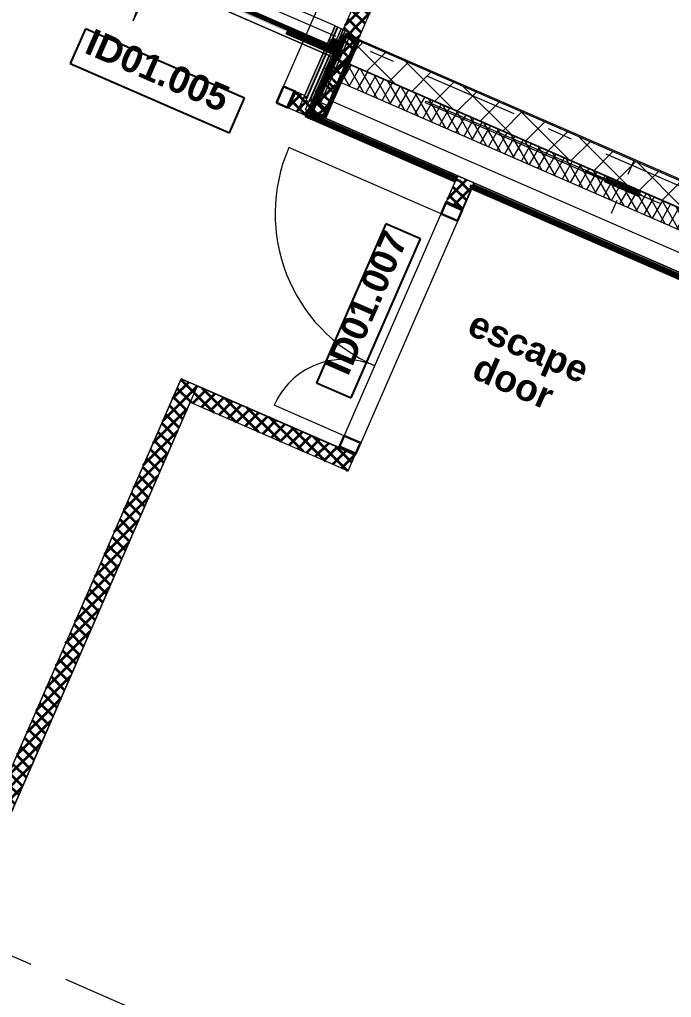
# Model space of a CAD drawing. Header units: millimetres. Extents: x -50172 to 258853, y -59787 to 25069.
# Drawn here: x 172995 to 176664, y -7835 to -2327 of the extents above; entities that cross this region are included whole.
import ezdxf
from ezdxf.enums import TextEntityAlignment as Align

# ---------------------------------------------------------------- set-up
doc = ezdxf.new("R2010")
doc.units = ezdxf.units.MM
doc.header["$MEASUREMENT"] = 0
doc.linetypes.add('Double Dashed', pattern=[1093.611073, 529.166651, -211.666656, 141.111112, -211.666656])
doc.linetypes.add('Long Dashed', pattern=[1058.333302, 634.99999, -423.333311])
for name, color, linetype in [('A-15-M_Bracing', 7, 'Continuous'), ('A-15-MG_Structural_Grid', 7, 'Continuous'), ('A-20-M_Floor_Slab', 7, 'Continuous'), ('A-25-M_Wall_Ext_Existing_HUB', 7, 'Continuous'), ('A-25-M_Wall_Int', 7, 'Continuous'), ('Demolished_A-25-M_Curtain_Wall', 7, 'Continuous'), ('Demolished_A-25-M_Wall_Ext_Existing_HUB', 7, 'Continuous'), ('New_A-05-M_Gross_Int_Circulation', 7, 'Continuous'), ('New_A-15-MG_Structural_Grid_Phase_2', 7, 'Continuous'), ('New_A-20-M_Floor_Slab', 7, 'Continuous'), ('New_A-25-M_Wall_Int', 7, 'Continuous'), ('New_A-35-M_FFE-Zone', 7, 'Continuous'), ('New_ArchiCAD Door Markers', 7, 'Continuous'), ('New_ArchiCAD Doors', 7, 'Continuous')]:
    doc.layers.add(name, color=color, linetype=linetype)
for name, color, linetype, lineweight in [('A-15-M_Bracing_Pen_No__20', 7, 'Continuous', 0), ('A-15-M_Bracing_Pen_No__88', 8, 'Continuous', 20), ('A-20-M_Floor_Slab_Pen_No__89', 8, 'Continuous', 20), ('A-25-M_Wall_Ext_Existing_HUB_Pen_No__1', 7, 'Continuous', 13), ('A-25-M_Wall_Int_Pen_No__1', 7, 'Continuous', 13), ('Demolished_A-25-M_Curtain_Wall_Pen_No__175', 1, 'Continuous', 35), ('Demolished_A-25-M_Curtain_Wall_Pen_No__177', 1, 'Continuous', 70), ('Demolished_A-25-M_Wall_Ext_Existing_HUB_Pen_No__175', 1, 'Continuous', 35), ('Demolished_A-25-M_Wall_Ext_Existing_HUB_Pen_No__177', 1, 'Continuous', 70), ('New_A-20-M_Floor_Slab_Pen_No__89', 8, 'Continuous', 20), ('New_A-25-M_Wall_Ext_Existing_HUB_Pen_No__155', 5, 'Continuous', 35), ('New_A-25-M_Wall_Int_Pen_No__1', 7, 'Continuous', 13), ('New_A-25-M_Wall_Int_Pen_No__155', 5, 'Continuous', 35), ('New_A-95-P_Text_1_50_GA_Pen_No__1', 7, 'Continuous', 13), ('New_ArchiCAD Door Markers_Pen_No__1', 7, 'Continuous', 13), ('New_ArchiCAD Door Markers_Pen_No__5', 7, 'Continuous', 25), ('New_ArchiCAD Doors_Pen_No__1', 7, 'Continuous', 13), ('New_ArchiCAD Zone Stamps_Pen_No__6', 7, 'Continuous', 35), ('New_ArchiCAD Zone Stamps_Pen_No__9', 7, 'Continuous', 13)]:
    doc.layers.add(name, color=color, linetype=linetype, lineweight=lineweight)
for name, color, linetype, lineweight, true_color in [('A-15-M_Bracing_Pen_No__28', 7, 'Continuous', 50, 0x2a2a2a), ('A-15-M_Bracing_Pen_No__81', 7, 'Continuous', 20, 0x6a6a6a), ('A-15-MG_Structural_Grid_Pen_No__163', 7, 'Continuous', 0, 0x750077), ('A-25-M_Wall_Ext_Existing_HUB_Pen_No__107', 7, 'Continuous', 15, 0xa6a6a6), ('A-25-M_Wall_Int_Pen_No__107', 7, 'Continuous', 15, 0xa6a6a6), ('A-25-M_Wall_Int_Pen_No__27', 7, 'Continuous', 50, 0x2a2a2a), ('New_A-05-M_Gross_Int_Circulation_Pen_No__74', 7, 'Continuous', 20, 0x606060), ('New_A-15-MG_Structural_Grid_Phase_2_Pen_No__222', 7, 'Continuous', 13, 0x65af33), ('New_A-25-M_Wall_Int_Pen_No__107', 7, 'Continuous', 15, 0xa6a6a6), ('New_A-35-M_FFE-Zone_Pen_No__74', 7, 'Continuous', 20, 0x606060), ('New_ArchiCAD Doors_Pen_No__43', 7, 'Continuous', 30, 0x444444), ('New_ArchiCAD Doors_Pen_No__63', 7, 'Continuous', 20, 0x606060)]:
    doc.layers.add(name, color=color, linetype=linetype, lineweight=lineweight, true_color=true_color)
doc.styles.add('GENERATED_STYLE_1', font='')
doc.styles.add('GENERATED_STYLE_2', font='')
doc.styles.add('GENERATED_STYLE_3', font='')
doc.styles.add('GENERATED_STYLE_4', font='')
doc.styles.get('GENERATED_STYLE_1').set_extended_font_data('Arial', bold=True)
doc.styles.get('GENERATED_STYLE_2').set_extended_font_data('Swis721 BT', bold=True)
doc.styles.get('GENERATED_STYLE_3').set_extended_font_data('Arial')
doc.styles.get('GENERATED_STYLE_4').set_extended_font_data('Swis721 BT')
pattern_1 = [(45, (168558.73, 0), (-91.9239, 91.9239), []), (135, (168558.73, 0), (91.9239, 91.9239), [])]
pattern_2 = [(45, (168558.73, 0), (-35.35534, 35.35534), []), (135, (168558.73, 0), (35.35534, 35.35534), [])]

# ---------------------------------------------------------------- blocks, each defined once
blk = doc.blocks.new('Corridor 03-First_INB 1150_17_3', base_point=(171310.9, -8740.1))
at = {"layer": 'New_A-05-M_Gross_Int_Circulation_Pen_No__74', "linetype": 'Continuous'}
for p, q in [((174770.4, -2363.3), (173271.6, -1709.8)), ((174559.3, -2847.3), (174770.4, -2363.3)), ((175448.5, -3235), (174559.3, -2847.3)), ((174793, -4738.3), (175448.5, -3235)), ((168159.4, -17524.3), (173903.8, -4350.6)), ((173903.8, -4350.6), (174793, -4738.3))]:
    blk.add_line(p, q, dxfattribs=at)
at = {"layer": 'New_ArchiCAD Zone Stamps_Pen_No__6'}
for tag, height, style, p in [('zoneNameLine2', 250, 'GENERATED_STYLE_1', (170149.1, -9766.2)), ('ROOM_NAME', 250, 'GENERATED_STYLE_1', (169716.9, -9577.8)), ('DUMMY_650', 200, 'GENERATED_STYLE_3', (171288.7, -9303.5)), ('measuredAreaCode', 200, 'GENERATED_STYLE_3', (170941.3, -10100.2)), ('ROOM_NUMBER', 200, 'GENERATED_STYLE_3', (170581.2, -9943.2)), ('DUMMY_651', 133.3, 'GENERATED_STYLE_3', (171410.5, -9009)), ('DUMMY_649', 200, 'GENERATED_STYLE_3', (171075.3, -9792.8))]:
    blk.add_attdef(tag, text='', height=height, rotation=66.4404, dxfattribs=dict(at, style=style)).set_placement(p, align=Align.TOP_LEFT)
blk = doc.blocks.new('Computer Lab D_INB 1102_21_3', base_point=(171496.3, -13266.4))
at = {"layer": 'New_A-35-M_FFE-Zone_Pen_No__74', "linetype": 'Continuous'}
for p, q in [((175554, -3248.2), (175309.7, -3808.4)), ((187367.8, -8399.6), (175554, -3248.2)), ((175309.7, -3808.4), (174885.7, -4780.9)), ((173994.7, -4392.4), (167417.4, -19476.2)), ((174885.7, -4780.9), (173994.7, -4392.4))]:
    blk.add_line(p, q, dxfattribs=at)
at = {"layer": 'New_ArchiCAD Zone Stamps_Pen_No__9'}
for tag, height, style, p in [('ROOM_NAME', 250, 'GENERATED_STYLE_1', (176836.4, -11737.3)), ('zoneNameLine2', 250, 'GENERATED_STYLE_1', (176648, -12169.4)), ('ROOM_NUMBER', 200, 'GENERATED_STYLE_3', (176459.5, -12590.1)), ('measuredAreaCode', 200, 'GENERATED_STYLE_3', (176302.5, -12950.2)), ('DUMMY_649', 200, 'GENERATED_STYLE_3', (176609.9, -13084.2)), ('DUMMY_650', 200, 'GENERATED_STYLE_3', (177239.1, -13358.6)), ('DUMMY_651', 133.3, 'GENERATED_STYLE_3', (177518.4, -13465.1))]:
    blk.add_attdef(tag, text='', height=height, rotation=336.4404, dxfattribs=dict(at, style=style)).set_placement(p, align=Align.TOP_LEFT)
blk = doc.blocks.new('Technical Support_INB 1201_24_3', base_point=(177849.4, -664.5))
at = {"layer": 'New_A-35-M_FFE-Zone_Pen_No__74', "linetype": 'Continuous'}
for p, q in [((177051.4, 2492.7), (174901.4, -2438)), ((174901.4, -2438), (178143, -3851.4))]:
    blk.add_line(p, q, dxfattribs=at)
at = {"layer": 'New_ArchiCAD Zone Stamps_Pen_No__9'}
for tag, height, style, p in [('ROOM_NAME', 250, 'GENERATED_STYLE_1', (176949.7, 924.4)), ('zoneNameLine2', 250, 'GENERATED_STYLE_1', (176761.2, 492.2)), ('ROOM_NUMBER', 200, 'GENERATED_STYLE_3', (176572.8, 71.5)), ('measuredAreaCode', 200, 'GENERATED_STYLE_3', (176415.8, -288.6)), ('ROOM_HOLES_PRM', 200, 'GENERATED_STYLE_3', (176723.2, -422.6)), ('DUMMY_649', 200, 'GENERATED_STYLE_3', (177212.5, -636)), ('DUMMY_650', 133.3, 'GENERATED_STYLE_3', (177491.8, -742.6))]:
    blk.add_attdef(tag, text='', height=height, rotation=336.4404, dxfattribs=dict(at, style=style)).set_placement(p, align=Align.TOP_LEFT)
blk = doc.blocks.new('Slab_3_3', base_point=(169200.6, -115.4))
at = {"layer": 'A-20-M_Floor_Slab_Pen_No__89', "linetype": 'Continuous', "flags": 128}
blk.add_lwpolyline([(169200.6, -115.4), (176349.7, 6537.3), (176264.6, 6629.2), (179496.7, 9637), (183785.9, 7766.9), (187907.8, 17219.8), (201698.7, 11206.2), (197247, 997.1), (217780.4, -7956.5), (215006.4, -14317.9), (212120.9, -13059.7), (210006.5, -17908.8)], close=True, dxfattribs=at)
blk = doc.blocks.new('Slab_4_3', base_point=(147232.5, -27554.7))
at = {"layer": 'New_A-20-M_Floor_Slab_Pen_No__89', "linetype": 'Continuous', "flags": 128}
blk.add_lwpolyline([(187966.5, -30364.3), (179548.2, -26693.5), (187500.1, -8457.3), (178544.8, -4552.4), (174604.1, -2834.1), (174736.9, -2529.5), (169651.4, -312), (165550.4, -4128.2), (165550.4, -4128.2), (157825.2, -11317.1)], dxfattribs=at)
blk = doc.blocks.new('Curtain Wall_13_3', base_point=(168558.7, 0))
at = {"layer": 'Demolished_A-25-M_Curtain_Wall_Pen_No__175', "linetype": 'Continuous'}
for points in [[(169663.3, -277.7), (169683.2, -231.9), (169637.4, -211.9), (169617.4, -257.8)], [(172628.6, -1570.8), (172648.6, -1524.9), (172602.8, -1505), (172582.8, -1550.8)], [(173536.1, -1966.5), (173556.1, -1920.6), (173510.2, -1900.7), (173490.2, -1946.5)], [(174782.7, -2510.1), (174802.7, -2464.2), (174756.9, -2444.3), (174736.9, -2490.1)]]:
    blk.add_hatch(color=256, dxfattribs=at).paths.add_polyline_path(points)
at = {"layer": 'Demolished_A-25-M_Curtain_Wall_Pen_No__175', "linetype": 'Continuous', "lineweight": 0, "true_color": 0x3f0000}
for points in [[(172591.4, -1543.6), (169639.8, -256.6), (169631.8, -274.9), (172583.4, -1562)], [(174768.4, -2492.9), (173535.5, -1955.3), (173527.5, -1973.6), (174760.4, -2511.2)]]:
    blk.add_hatch(color=18, dxfattribs=at).paths.add_polyline_path(points)
at = {"layer": 'Demolished_A-25-M_Curtain_Wall_Pen_No__175', "linetype": 'Continuous'}
h = blk.add_hatch(dxfattribs=at)
h.set_pattern_fill('Concrete_Block_0003', color=256, style=0, pattern_type=2)
h.set_pattern_definition(pattern_1)
h.paths.add_polyline_path([(172624.6, -1579.9), (173486.3, -1955.7), (173542.2, -1827.3), (172680.6, -1451.6)])
at = {"layer": 'Demolished_A-25-M_Curtain_Wall_Pen_No__177', "linetype": 'Long Dashed'}
for p, q in [((169637.4, -211.9), (169617.4, -257.8)), ((169683.2, -231.9), (169637.4, -211.9)), ((169617.4, -257.8), (169663.3, -277.7)), ((169639.8, -256.6), (169631.8, -274.9)), ((169631.8, -274.9), (172583.4, -1562)), ((172591.4, -1543.6), (169639.8, -256.6)), ((169663.3, -277.7), (169683.2, -231.9)), ((172680.6, -1451.6), (173542.2, -1827.3)), ((172602.8, -1505), (172582.8, -1550.8)), ((172648.6, -1524.9), (172602.8, -1505)), ((172628.6, -1570.8), (172648.6, -1524.9)), ((172582.8, -1550.8), (172628.6, -1570.8)), ((172583.4, -1562), (172591.4, -1543.6)), ((173486.3, -1955.7), (172624.6, -1579.9)), ((173510.2, -1900.7), (173490.2, -1946.5)), ((173556.1, -1920.6), (173510.2, -1900.7)), ((173536.1, -1966.5), (173556.1, -1920.6)), ((173490.2, -1946.5), (173536.1, -1966.5)), ((173535.5, -1955.3), (173527.5, -1973.6)), ((173527.5, -1973.6), (174760.4, -2511.2)), ((174768.4, -2492.9), (173535.5, -1955.3)), ((174756.9, -2444.3), (174736.9, -2490.1)), ((174802.7, -2464.2), (174756.9, -2444.3)), ((174782.7, -2510.1), (174802.7, -2464.2)), ((174736.9, -2490.1), (174782.7, -2510.1)), ((174760.4, -2511.2), (174768.4, -2492.9))]:
    blk.add_line(p, q, dxfattribs=at)
blk = doc.blocks.new('Wall_49_3', base_point=(213194.1, -19661.2))
at = {"layer": 'A-25-M_Wall_Ext_Existing_HUB_Pen_No__107', "linetype": 'Continuous'}
h = blk.add_hatch(dxfattribs=at)
h.set_pattern_fill('Concrete_Block_0003', color=256, style=0, pattern_type=2)
h.set_pattern_definition(pattern_1)
h.paths.add_polyline_path([(174842.5, -2573.1), (178781.8, -4290.8), (178790, -4272), (178810, -4226.2), (178837.8, -4162.5), (174898.5, -2444.8)])
h = blk.add_hatch(dxfattribs=at)
h.set_pattern_fill('Batt_Insulation_0003', color=256, style=0, pattern_type=2)
h.set_pattern_definition([(60, (168558.73, 0), (-43.30127, 25), []), (120, (168558.73, 0), (43.30127, 25), [])])
h.paths.add_polyline_path([(174842.5, -2573.1), (174796.5, -2678.5), (178641.9, -4355.3), (178677.8, -4272.8), (178687.8, -4249.8)])
h = blk.add_hatch(dxfattribs=at)
h.set_pattern_fill('613_01__ad_AR_SAND_0003', color=256, style=0, pattern_type=2)
h.set_pattern_definition([(103.994, (168558.7, 0), (-1137.96, 451.32), [0, -965.2, 0, -1079.5, 0, -1031.875]), (73.994, (168558.7, 0), (-1195.13, 1745.3), [0, -520.7, 0, -869.95, 0, -333.375]), (33.994, (168247.2, -716.2), (785.41, 1814.82), [0, -317.5, 0, -1143, 0, -1492.25]), (23.994, (168247.2, -716.2), (250.28, 1972.77), [0, -158.75, 0, -749.3, 0, -857.25])])
h.paths.add_polyline_path([(174695.1, -2873.7), (178648.1, -4597.4), (178595.1, -4462.5), (174736, -2779.8)])
at = {"layer": 'New_A-25-M_Wall_Ext_Existing_HUB_Pen_No__155', "linetype": 'Continuous'}
h = blk.add_hatch(dxfattribs=at)
h.set_pattern_fill('Grid_5x5_Diagonal_0003', color=256, style=0, pattern_type=2)
h.set_pattern_definition(pattern_2)
h.paths.add_polyline_path([(174856.3, -2504), (174828.8, -2567.1), (174842.5, -2573.1), (174898.5, -2444.8)])
h = blk.add_hatch(dxfattribs=at)
h.set_pattern_fill('Grid_5x5_Diagonal_0003', color=256, style=0, pattern_type=2)
h.set_pattern_definition(pattern_2)
h.paths.add_polyline_path([(174847.8, -2515.9), (174815.5, -2561.3), (174826, -2565.9)])
h = blk.add_hatch(dxfattribs=at)
h.set_pattern_fill('Grid_5x5_Diagonal_0003', color=256, style=0, pattern_type=2)
h.set_pattern_definition(pattern_2)
h.paths.add_polyline_path([(174856.3, -2504), (174847.8, -2515.9), (174826, -2565.9), (174828.8, -2567.1)])
h = blk.add_hatch(dxfattribs=at)
h.set_pattern_fill('Grid_5x5_Diagonal_0003', color=256, style=0, pattern_type=2)
h.set_pattern_definition(pattern_2)
h.paths.add_polyline_path([(174826, -2565.9), (174815.5, -2561.3), (174791.6, -2594.9), (174761.7, -2663.3), (174780, -2671.3)])
h = blk.add_hatch(dxfattribs=at)
h.set_pattern_fill('Grid_5x5_Diagonal_0003', color=256, style=0, pattern_type=2)
h.set_pattern_definition(pattern_2)
h.paths.add_polyline_path([(174828.8, -2567.1), (174826, -2565.9), (174780, -2671.3), (174782.8, -2672.5)])
h = blk.add_hatch(dxfattribs=at)
h.set_pattern_fill('Grid_5x5_Diagonal_0003', color=256, style=0, pattern_type=2)
h.set_pattern_definition(pattern_2)
h.paths.add_polyline_path([(174842.5, -2573.1), (174828.8, -2567.1), (174782.8, -2672.5), (174796.5, -2678.5)])
h = blk.add_hatch(dxfattribs=at)
h.set_pattern_fill('Grid_5x5_Diagonal_0003', color=256, style=0, pattern_type=2)
h.set_pattern_definition(pattern_2)
h.paths.add_polyline_path([(174791.6, -2594.9), (174747.3, -2657), (174761.7, -2663.3)])
h = blk.add_hatch(dxfattribs=at)
h.set_pattern_fill('Grid_5x5_Diagonal_0003', color=256, style=0, pattern_type=2)
h.set_pattern_definition(pattern_2)
h.paths.add_polyline_path([(174721.2, -2693.6), (174677.9, -2754.4), (174692, -2760.6)])
h = blk.add_hatch(dxfattribs=at)
h.set_pattern_fill('Grid_5x5_Diagonal_0003', color=256, style=0, pattern_type=2)
h.set_pattern_definition(pattern_2)
h.paths.add_polyline_path([(174761.7, -2663.3), (174747.3, -2657), (174721.2, -2693.6), (174692, -2760.6), (174715, -2770.6)])
h = blk.add_hatch(dxfattribs=at)
h.set_pattern_fill('Grid_5x5_Diagonal_0003', color=256, style=0, pattern_type=2)
h.set_pattern_definition(pattern_2)
h.paths.add_polyline_path([(174780, -2671.3), (174761.7, -2663.3), (174715, -2770.6), (174733.3, -2778.6)])
h = blk.add_hatch(dxfattribs=at)
h.set_pattern_fill('Grid_5x5_Diagonal_0003', color=256, style=0, pattern_type=2)
h.set_pattern_definition(pattern_2)
h.paths.add_polyline_path([(174782.8, -2672.5), (174780, -2671.3), (174733.3, -2778.6), (174736, -2779.8)])
h = blk.add_hatch(dxfattribs=at)
h.set_pattern_fill('Grid_5x5_Diagonal_0003', color=256, style=0, pattern_type=2)
h.set_pattern_definition(pattern_2)
h.paths.add_polyline_path([(174659.3, -2780.5), (174617.1, -2839.7), (174630.9, -2845.7)])
h = blk.add_hatch(dxfattribs=at)
h.set_pattern_fill('Grid_5x5_Diagonal_0003', color=256, style=0, pattern_type=2)
h.set_pattern_definition(pattern_2)
h.paths.add_polyline_path([(174667.8, -2768.6), (174659.3, -2780.5), (174630.9, -2845.7), (174633.6, -2846.9)])
h = blk.add_hatch(dxfattribs=at)
h.set_pattern_fill('Grid_5x5_Diagonal_0003', color=256, style=0, pattern_type=2)
h.set_pattern_definition(pattern_2)
h.paths.add_polyline_path([(174692, -2760.6), (174677.9, -2754.4), (174667.8, -2768.6), (174633.6, -2846.9), (174651.1, -2854.5)])
h = blk.add_hatch(dxfattribs=at)
h.set_pattern_fill('Grid_5x5_Diagonal_0003', color=256, style=0, pattern_type=2)
h.set_pattern_definition(pattern_2)
h.paths.add_polyline_path([(174715, -2770.6), (174692, -2760.6), (174651.1, -2854.5), (174674, -2864.5)])
h = blk.add_hatch(dxfattribs=at)
h.set_pattern_fill('Grid_5x5_Diagonal_0003', color=256, style=0, pattern_type=2)
h.set_pattern_definition(pattern_2)
h.paths.add_polyline_path([(174733.3, -2778.6), (174715, -2770.6), (174674, -2864.5), (174692.3, -2872.5)])
h = blk.add_hatch(dxfattribs=at)
h.set_pattern_fill('Grid_5x5_Diagonal_0003', color=256, style=0, pattern_type=2)
h.set_pattern_definition(pattern_2)
h.paths.add_polyline_path([(174736, -2779.8), (174733.3, -2778.6), (174692.3, -2872.5), (174695.1, -2873.7)])
at = {"layer": 'A-25-M_Wall_Ext_Existing_HUB_Pen_No__1', "linetype": 'Continuous'}
for p, q in [((174842.5, -2573.1), (178687.8, -4249.8)), ((174782.8, -2672.5), (174796.5, -2678.5)), ((174796.5, -2678.5), (178641.9, -4355.3)), ((174736, -2779.8), (178595.1, -4462.5))]:
    blk.add_line(p, q, dxfattribs=at)
at = {"layer": 'A-25-M_Wall_Ext_Existing_HUB_Pen_No__1', "linetype": 'Continuous', "flags": 128}
for points in [[(178837.8, -4162.5), (174898.5, -2444.8)], [(174617.1, -2839.7), (174630.9, -2845.7)], [(174630.9, -2845.7), (174633.6, -2846.9)], [(174633.6, -2846.9), (174651.1, -2854.5)], [(174651.1, -2854.5), (174674, -2864.5)], [(174674, -2864.5), (174692.3, -2872.5)], [(174692.3, -2872.5), (174695.1, -2873.7)], [(174695.1, -2873.7), (178648.1, -4597.4)]]:
    blk.add_lwpolyline(points, dxfattribs=at)
blk = doc.blocks.new('Wall_132_3', base_point=(173995.5, -4390.5))
at = {"layer": 'New_A-25-M_Wall_Int_Pen_No__155', "linetype": 'Continuous'}
h = blk.add_hatch(dxfattribs=at)
h.set_pattern_fill('Grid_5x5_Diagonal_0003', color=256, style=0, pattern_type=2)
h.set_pattern_definition(pattern_2)
h.paths.add_polyline_path([(173903.8, -4350.6), (173911.6, -4370.3), (173913.1, -4374.2), (173922.9, -4399.3), (173935.9, -4432.2), (173946.2, -4458.5), (173947.8, -4462.4), (173955.5, -4482.2), (174844.7, -4869.9), (174836.9, -4850.2), (174835.3, -4846.2), (174825, -4819.9), (174812.1, -4787), (174802.3, -4762), (174800.7, -4758), (174793, -4738.3)])
at = {"layer": 'New_A-25-M_Wall_Int_Pen_No__1', "linetype": 'Continuous', "flags": 128}
for points in [[(174793, -4738.3), (173903.8, -4350.6)], [(173955.5, -4482.2), (174844.7, -4869.9)]]:
    blk.add_lwpolyline(points, dxfattribs=at)
blk = doc.blocks.new('Door Stamp 17[9]_3', base_point=(175094.7, -4046.2))
at = {"layer": 'New_ArchiCAD Door Markers_Pen_No__5', "linetype": 'Continuous'}
for p, q in [((175057.3, -3477.2), (174666.7, -4372.9)), ((175251.4, -3561.9), (175057.3, -3477.2)), ((174860.8, -4457.6), (175251.4, -3561.9)), ((174860.8, -4457.6), (175251.4, -3561.9)), ((174666.7, -4372.9), (174860.8, -4457.6))]:
    blk.add_line(p, q, dxfattribs=at)
at = {"layer": 'New_ArchiCAD Door Markers_Pen_No__1', "style": 'GENERATED_STYLE_2'}
blk.add_attdef('AC_WIDO_ID', text='', height=150, rotation=66.4404, dxfattribs=at).set_placement((174884.3, -4358.8), align=Align.BOTTOM_LEFT)
blk = doc.blocks.new('Double Door Asymmetric 19[9]_3', base_point=(168558.7, 0))
at = {"layer": 'New_ArchiCAD Doors_Pen_No__1', "linetype": 'Continuous'}
for p, q in [((175396.5, -3354.1), (175410.3, -3360.1)), ((175410.3, -3360.1), (175413, -3361.3)), ((175413, -3361.3), (175430.4, -3368.9)), ((175430.4, -3368.9), (175453.3, -3378.9)), ((175453.3, -3378.9), (175471.7, -3386.9)), ((175471.7, -3386.9), (175474.4, -3388.1)), ((175474.4, -3388.1), (175488.2, -3394.1)), ((174793, -4738.3), (174806.7, -4744.3)), ((174806.7, -4744.3), (174809.5, -4745.5)), ((174809.5, -4745.5), (174826.9, -4753.1)), ((174826.9, -4753.1), (174849.8, -4763)), ((174849.8, -4763), (174868.1, -4771)), ((174868.1, -4771), (174870.9, -4772.2)), ((174870.9, -4772.2), (174884.6, -4778.2))]:
    blk.add_line(p, q, dxfattribs=at)
at = {"layer": 'New_ArchiCAD Doors_Pen_No__43', "linetype": 'Continuous'}
for p, q in [((175393.7, -3360.5), (175396.5, -3354.1)), ((175396.5, -3354.1), (175488.2, -3394.1)), ((175393.7, -3360.5), (175367.3, -3421)), ((175485.4, -3400.5), (175393.7, -3360.5)), ((175459, -3461), (175485.4, -3400.5)), ((175485.4, -3400.5), (175488.2, -3394.1)), ((175367.3, -3421), (175459, -3461)), ((174822.1, -4671.4), (174795.8, -4731.8)), ((174913.8, -4711.3), (174822.1, -4671.4)), ((174795.8, -4731.8), (174793, -4738.3)), ((174795.8, -4731.8), (174887.4, -4771.8)), ((174887.4, -4771.8), (174913.8, -4711.3)), ((174793, -4738.3), (174884.6, -4778.2)), ((174887.4, -4771.8), (174884.6, -4778.2))]:
    blk.add_line(p, q, dxfattribs=at)
at = {"layer": 'New_ArchiCAD Doors_Pen_No__63', "linetype": 'Continuous'}
for p, q in [((175367.3, -3421), (174511.2, -3047.7)), ((174822.1, -4671.4), (174428, -4499.5))]:
    blk.add_line(p, q, dxfattribs=at)
for centre, radius, start, end in [((175367.3, -3421), 934, 156.4404, 246.4404), ((174822.1, -4671.4), 430, 66.4404, 156.4404)]:
    blk.add_arc(centre, radius, start, end, dxfattribs=at)
at = {"layer": 'New_ArchiCAD Door Markers'}
ref = blk.add_blockref('Door Stamp 17[9]_3', (175094.7, -4046.2), dxfattribs=at)
ref.add_attrib('AC_WIDO_ID', 'ID01.007', dxfattribs={"layer": 'New_ArchiCAD Door Markers_Pen_No__1', "color": 7, "height": 150, "rotation": 66.4404, "style": 'GENERATED_STYLE_2'}).set_placement((174884.3, -4358.8), align=Align.BOTTOM_LEFT)
blk = doc.blocks.new('Wall_133_3', base_point=(174793, -4738.3))
at = {"layer": 'New_A-25-M_Wall_Int_Pen_No__155', "linetype": 'Continuous'}
h = blk.add_hatch(dxfattribs=at)
h.set_pattern_fill('Grid_5x5_Diagonal_0003', color=256, style=0, pattern_type=2)
h.set_pattern_definition(pattern_2)
h.paths.add_polyline_path([(175448.5, -3235), (175396.5, -3354.1), (175410.3, -3360.1), (175413, -3361.3), (175430.4, -3368.9), (175453.3, -3378.9), (175471.7, -3386.9), (175474.4, -3388.1), (175488.2, -3394.1), (175540.1, -3274.9), (175526.4, -3268.9), (175523.6, -3267.7), (175505.3, -3259.8), (175482.4, -3249.8), (175465, -3242.2), (175462.2, -3241)])
h = blk.add_hatch(dxfattribs=at)
h.set_pattern_fill('Grid_5x5_Diagonal_0003', color=256, style=0, pattern_type=2)
h.set_pattern_definition(pattern_2)
h.paths.add_polyline_path([(175460.3, -3208), (175454.5, -3221.2), (175468.2, -3227.2), (175471, -3228.4), (175488.4, -3236), (175511.3, -3246), (175529.6, -3254), (175532.4, -3255.2), (175546.1, -3261.2), (175551.9, -3247.9), (175538.2, -3241.9), (175535.4, -3240.7), (175517.1, -3232.7), (175494.2, -3222.7), (175476.7, -3215.2), (175474, -3214)])
h = blk.add_hatch(dxfattribs=at)
h.set_pattern_fill('Grid_5x5_Diagonal_0003', color=256, style=0, pattern_type=2)
h.set_pattern_definition(pattern_2)
h.paths.add_polyline_path([(174806.7, -4744.3), (174793, -4738.3), (174800.7, -4758), (174802.3, -4762), (174812.1, -4787), (174825, -4819.9), (174835.3, -4846.2), (174836.9, -4850.2), (174844.7, -4869.9), (174884.6, -4778.2), (174870.9, -4772.2), (174868.1, -4771), (174849.8, -4763), (174826.9, -4753.1), (174809.5, -4745.5)])
at = {"layer": 'New_A-25-M_Wall_Int_Pen_No__1', "linetype": 'Continuous'}
for p, q in [((175396.5, -3354.1), (175410.3, -3360.1)), ((175410.3, -3360.1), (175413, -3361.3)), ((175413, -3361.3), (175430.4, -3368.9)), ((175430.4, -3368.9), (175453.3, -3378.9)), ((175453.3, -3378.9), (175471.7, -3386.9)), ((175471.7, -3386.9), (175474.4, -3388.1)), ((175474.4, -3388.1), (175488.2, -3394.1)), ((174793, -4738.3), (174806.7, -4744.3)), ((174806.7, -4744.3), (174809.5, -4745.5)), ((174809.5, -4745.5), (174826.9, -4753.1)), ((174826.9, -4753.1), (174849.8, -4763)), ((174849.8, -4763), (174868.1, -4771)), ((174868.1, -4771), (174870.9, -4772.2)), ((174870.9, -4772.2), (174884.6, -4778.2))]:
    blk.add_line(p, q, dxfattribs=at)
at = {"layer": 'New_A-25-M_Wall_Int_Pen_No__1', "linetype": 'Continuous', "flags": 128}
for points in [[(175448.5, -3235), (175396.5, -3354.1)], [(175460.3, -3208), (175454.5, -3221.2)], [(175551.9, -3247.9), (175460.3, -3208)], [(175546.1, -3261.2), (175551.9, -3247.9)], [(175488.2, -3394.1), (175540.1, -3274.9)], [(174844.7, -4869.9), (174884.6, -4778.2)]]:
    blk.add_lwpolyline(points, dxfattribs=at)
at = {"layer": 'New_ArchiCAD Doors', "color": 251, "linetype": 'Continuous', "lineweight": 20, "true_color": 0x606060}
blk.add_blockref('Double Door Asymmetric 19[9]_3', (168558.7, 0), dxfattribs=at)
blk = doc.blocks.new('Wall_134_3', base_point=(174708.8, -2879.7))
at = {"layer": 'New_A-25-M_Wall_Int_Pen_No__155', "linetype": 'Continuous'}
h = blk.add_hatch(dxfattribs=at)
h.set_pattern_fill('Grid_5x5_Diagonal_0003', color=256, style=0, pattern_type=2)
h.set_pattern_definition(pattern_2)
h.paths.add_polyline_path([(176113.4, 591.7), (174617.1, -2839.7), (174659.3, -2780.5), (174667.8, -2768.6), (174721.2, -2693.6), (174791.6, -2594.9), (174847.8, -2515.9), (174856.3, -2504), (174898.5, -2444.8), (176205.1, 551.7), (176191.4, 557.7), (176188.6, 558.9), (176170.3, 566.9), (176147.4, 576.9), (176129.9, 584.5), (176127.2, 585.7)])
at = {"layer": 'New_A-25-M_Wall_Int_Pen_No__1', "linetype": 'Continuous', "flags": 128}
for points in [[(176113.4, 591.7), (174617.1, -2839.7)], [(174898.5, -2444.8), (176205.1, 551.7)]]:
    blk.add_lwpolyline(points, dxfattribs=at)
blk = doc.blocks.new('Wall_135_3', base_point=(167377, -19568.8))
at = {"layer": 'New_A-25-M_Wall_Int_Pen_No__155', "linetype": 'Continuous'}
h = blk.add_hatch(dxfattribs=at)
h.set_pattern_fill('Grid_5x5_Diagonal_0003', color=256, style=0, pattern_type=2)
h.set_pattern_definition(pattern_2)
h.paths.add_polyline_path([(167285.3, -19528.8), (167305.1, -19521.1), (167309, -19519.5), (167334, -19509.7), (167366.9, -19496.8), (167393.3, -19486.4), (167397.2, -19484.9), (167417, -19477.1), (173955.5, -4482.2), (173947.8, -4462.4), (173946.2, -4458.5), (173935.9, -4432.2), (173922.9, -4399.3), (173913.1, -4374.2), (173911.6, -4370.3), (173903.8, -4350.6), (168159.4, -17524.3), (168153.4, -17538), (168152.2, -17540.8), (168126.6, -17599.5), (168125.4, -17602.2), (168119.4, -17616)])
at = {"layer": 'New_A-25-M_Wall_Int_Pen_No__1', "linetype": 'Continuous', "flags": 128}
for points in [[(173903.8, -4350.6), (168159.4, -17524.3)], [(167417, -19477.1), (173955.5, -4482.2)]]:
    blk.add_lwpolyline(points, dxfattribs=at)
blk = doc.blocks.new('*X485', base_point=(168558.7, 0))
at = {"layer": 'New_A-25-M_Wall_Int_Pen_No__107', "linetype": 'Continuous'}
blk.add_hatch(color=256, dxfattribs=at).paths.add_polyline_path([(174651, -2794.5), (174628.1, -2784.5), (174626.9, -2787.3), (174649.9, -2797.3)])
blk = doc.blocks.new('*X486', base_point=(168558.7, 0))
at = {"layer": 'New_A-25-M_Wall_Int_Pen_No__107', "linetype": 'Continuous'}
blk.add_hatch(color=256, dxfattribs=at).paths.add_polyline_path([(174657, -2780.8), (174634.1, -2770.8), (174628.1, -2784.5), (174651, -2794.5)])
blk = doc.blocks.new('Door Stamp 17[12]_3', base_point=(173816.3, -2523.3))
at = {"layer": 'New_ArchiCAD Door Markers_Pen_No__5', "linetype": 'Continuous'}
for p, q in [((173365.4, -2380.1), (173280.7, -2574.2)), ((174261.1, -2770.7), (173365.4, -2380.1)), ((173280.7, -2574.2), (174176.4, -2964.8)), ((173280.7, -2574.2), (174176.4, -2964.8)), ((174176.4, -2964.8), (174261.1, -2770.7))]:
    blk.add_line(p, q, dxfattribs=at)
at = {"layer": 'New_ArchiCAD Door Markers_Pen_No__1', "style": 'GENERATED_STYLE_2'}
blk.add_attdef('AC_WIDO_ID', text='', height=150, rotation=336.4404, dxfattribs=at).set_placement((173334.7, -2553.1), align=Align.BOTTOM_LEFT)
blk = doc.blocks.new('Double Door Asymmetric 19[12]_3', base_point=(168558.7, 0))
at = {"layer": 'New_ArchiCAD Doors_Pen_No__1', "linetype": 'Continuous'}
for p, q in [((173131.5, -2205), (173157, -2146.3)), ((173157, -2146.3), (173158.2, -2143.6)), ((173158.2, -2143.6), (173164.2, -2129.8)), ((173124.3, -2221.5), (173130.3, -2207.7)), ((173130.3, -2207.7), (173131.5, -2205)), ((174515.6, -2808.5), (174541.2, -2749.9)), ((174541.2, -2749.9), (174542.4, -2747.1)), ((174542.4, -2747.1), (174548.4, -2733.4)), ((174514.4, -2811.3), (174515.6, -2808.5)), ((174508.4, -2825), (174514.4, -2811.3))]:
    blk.add_line(p, q, dxfattribs=at)
at = {"layer": 'New_ArchiCAD Doors_Pen_No__43', "linetype": 'Continuous'}
for p, q in [((173164.2, -2129.8), (173124.3, -2221.5)), ((173170.6, -2132.6), (173130.7, -2224.3)), ((173170.6, -2132.6), (173164.2, -2129.8)), ((173231.1, -2159), (173170.6, -2132.6)), ((173191.2, -2250.7), (173231.1, -2159)), ((173130.7, -2224.3), (173124.3, -2221.5)), ((173130.7, -2224.3), (173191.2, -2250.7)), ((174481.4, -2704.2), (174441.5, -2795.9)), ((174541.9, -2730.6), (174481.4, -2704.2)), ((174502, -2822.3), (174541.9, -2730.6)), ((174548.4, -2733.4), (174508.4, -2825)), ((174541.9, -2730.6), (174548.4, -2733.4)), ((174441.5, -2795.9), (174502, -2822.3)), ((174502, -2822.3), (174508.4, -2825))]:
    blk.add_line(p, q, dxfattribs=at)
at = {"layer": 'New_ArchiCAD Doors_Pen_No__63', "linetype": 'Continuous'}
for p, q in [((173231.1, -2159), (173407, -1755.7)), ((174481.4, -2704.2), (174850.8, -1857.2))]:
    blk.add_line(p, q, dxfattribs=at)
for centre, radius, start, end in [((173231.1, -2159), 440, 336.4404, 66.4404), ((174481.4, -2704.2), 924, 66.4404, 156.4404)]:
    blk.add_arc(centre, radius, start, end, dxfattribs=at)
at = {"layer": 'New_ArchiCAD Door Markers'}
ref = blk.add_blockref('Door Stamp 17[12]_3', (173816.3, -2523.3), dxfattribs=at)
ref.add_attrib('AC_WIDO_ID', 'ID01.005', dxfattribs={"layer": 'New_ArchiCAD Door Markers_Pen_No__1', "color": 7, "height": 150, "rotation": 336.4404, "style": 'GENERATED_STYLE_2'}).set_placement((173334.7, -2553.1), align=Align.BOTTOM_LEFT)
blk = doc.blocks.new('Wall_136_3', base_point=(174696.8, -2907.2))
at = {"layer": 'A-25-M_Wall_Int_Pen_No__107', "linetype": 'Continuous'}
for points in [[(173100.6, -2102.1), (173092.5, -2114.9), (173094.6, -2115.8)], [(174613, -2761.6), (174599.3, -2755.6), (174593.3, -2769.3), (174607.1, -2775.3)], [(174691, -2795.6), (174677.2, -2789.6), (174671.2, -2803.3), (174685, -2809.3)]]:
    blk.add_hatch(color=256, dxfattribs=at).paths.add_polyline_path(points)
at = {"layer": 'A-25-M_Wall_Int_Pen_No__107', "linetype": 'Continuous', "lineweight": 0, "true_color": 0x535353}
for points in [[(174609.8, -2776.5), (174607.1, -2775.3), (174605.9, -2778.1), (174608.6, -2779.3)], [(174615.8, -2762.8), (174613, -2761.6), (174607.1, -2775.3), (174609.8, -2776.5)], [(174671.2, -2803.3), (174668.5, -2802.1), (174667.3, -2804.9), (174670, -2806.1)], [(174677.2, -2789.6), (174674.5, -2788.4), (174668.5, -2802.1), (174671.2, -2803.3)]]:
    blk.add_hatch(color=251, dxfattribs=at).paths.add_polyline_path(points)
at = {"layer": 'New_A-25-M_Wall_Int_Pen_No__155', "linetype": 'Continuous'}
h = blk.add_hatch(dxfattribs=at)
h.set_pattern_fill('Grid_5x5_Diagonal_0003', color=256, style=0, pattern_type=2)
h.set_pattern_definition(pattern_2)
h.paths.add_polyline_path([(173054.9, -2174.9), (173046.9, -2187.7), (173124.3, -2221.5), (173130.3, -2207.7), (173131.5, -2205), (173157, -2146.3), (173158.2, -2143.6), (173164.2, -2129.8), (173100.6, -2102.1), (173094.6, -2115.8), (173092.5, -2114.9), (173090.9, -2117.5), (173056.5, -2172.3)])
h = blk.add_hatch(dxfattribs=at)
h.set_pattern_fill('Grid_5x5_Diagonal_0003', color=256, style=0, pattern_type=2)
h.set_pattern_definition(pattern_2)
h.paths.add_polyline_path([(174514.4, -2811.3), (174508.4, -2825), (174696.8, -2907.2), (174702.8, -2893.5), (174704, -2890.7), (174729.6, -2832), (174730.8, -2829.3), (174736.8, -2815.5), (174691, -2795.6), (174685, -2809.3), (174671.2, -2803.3), (174670, -2806.1), (174605.9, -2778.1), (174607.1, -2775.3), (174593.3, -2769.3), (174599.3, -2755.6), (174548.4, -2733.4), (174542.4, -2747.1), (174541.2, -2749.9), (174515.6, -2808.5)])
at = {"layer": 'A-25-M_Wall_Int_Pen_No__1', "linetype": 'Continuous'}
for p, q in [((174613, -2761.6), (174607.1, -2775.3)), ((174609.8, -2776.5), (174608.6, -2779.3)), ((174615.8, -2762.8), (174609.8, -2776.5)), ((174628.1, -2784.5), (174626.9, -2787.3)), ((174634.1, -2770.8), (174628.1, -2784.5)), ((174651, -2794.5), (174649.9, -2797.3)), ((174657, -2780.8), (174651, -2794.5)), ((174668.5, -2802.1), (174667.3, -2804.9)), ((174674.5, -2788.4), (174668.5, -2802.1)), ((174671.2, -2803.3), (174677.2, -2789.6))]:
    blk.add_line(p, q, dxfattribs=at)
at = {"layer": 'New_A-25-M_Wall_Int_Pen_No__1', "linetype": 'Continuous'}
for p, q in [((173131.5, -2205), (173157, -2146.3)), ((173157, -2146.3), (173158.2, -2143.6)), ((173158.2, -2143.6), (173164.2, -2129.8)), ((173124.3, -2221.5), (173130.3, -2207.7)), ((173130.3, -2207.7), (173131.5, -2205)), ((174515.6, -2808.5), (174541.2, -2749.9)), ((174541.2, -2749.9), (174542.4, -2747.1)), ((174542.4, -2747.1), (174548.4, -2733.4)), ((174514.4, -2811.3), (174515.6, -2808.5)), ((174508.4, -2825), (174514.4, -2811.3))]:
    blk.add_line(p, q, dxfattribs=at)
at = {"layer": 'New_A-25-M_Wall_Int_Pen_No__1', "linetype": 'Continuous', "flags": 128}
for points in [[(173164.2, -2129.8), (173100.6, -2102.1)], [(173046.9, -2187.7), (173124.3, -2221.5)], [(174599.3, -2755.6), (174548.4, -2733.4)], [(174736.8, -2815.5), (174691, -2795.6)], [(174508.4, -2825), (174696.8, -2907.2)], [(174704, -2890.7), (174729.6, -2832)], [(174729.6, -2832), (174730.8, -2829.3)], [(174730.8, -2829.3), (174736.8, -2815.5)], [(174696.8, -2907.2), (174702.8, -2893.5)], [(174702.8, -2893.5), (174704, -2890.7)]]:
    blk.add_lwpolyline(points, dxfattribs=at)
at = {"layer": 'New_A-25-M_Wall_Int', "color": 250, "lineweight": 50, "true_color": 0x2a2a2a}
for name in ['*X485', '*X486']:
    blk.add_blockref(name, (168558.7, 0), dxfattribs=at)
at = {"layer": 'New_ArchiCAD Doors', "color": 251, "linetype": 'Continuous', "lineweight": 20, "true_color": 0x606060}
blk.add_blockref('Double Door Asymmetric 19[12]_3', (168558.7, 0), dxfattribs=at)
blk = doc.blocks.new('Wall_171_3', base_point=(174708.8, -2879.7))
at = {"layer": 'Demolished_A-25-M_Wall_Ext_Existing_HUB_Pen_No__175', "linetype": 'Continuous'}
h = blk.add_hatch(dxfattribs=at)
h.set_pattern_fill('Concrete_Block_0003', color=256, style=0, pattern_type=2)
h.set_pattern_definition(pattern_1)
h.paths.add_polyline_path([(174676.5, -2753.8), (174635.5, -2847.7), (174708.8, -2879.7), (174749.8, -2785.8), (174796.5, -2678.5), (174842.5, -2573.1), (174898.5, -2444.8), (174825.1, -2412.8), (174769.2, -2541.1), (174723.2, -2646.5)])
at = {"layer": 'Demolished_A-25-M_Wall_Ext_Existing_HUB_Pen_No__177', "linetype": 'Long Dashed'}
blk.add_line((174635.5, -2847.7), (174825.1, -2412.8), dxfattribs=at)
at = {"layer": 'Demolished_A-25-M_Wall_Ext_Existing_HUB_Pen_No__177', "linetype": 'Long Dashed', "flags": 128}
for points in [[(173267.4, -1733.6), (173077.8, -2168.5)], [(174898.5, -2444.8), (174825.1, -2412.8)], [(174708.8, -2879.7), (174898.5, -2444.8)], [(174635.5, -2847.7), (174708.8, -2879.7)]]:
    blk.add_lwpolyline(points, dxfattribs=at)
blk = doc.blocks.new('Wall_198_3', base_point=(174611.2, -2853.5))
at = {"layer": 'A-25-M_Wall_Int_Pen_No__107', "linetype": 'Continuous'}
for points in [[(175454.5, -3221.2), (174624.9, -2859.5), (174605.2, -2867.2), (175448.5, -3235)], [(175448.5, -3235), (175462.2, -3241), (175468.2, -3227.2), (175454.5, -3221.2)], [(175526.4, -3268.9), (175540.1, -3274.9), (175546.1, -3261.2), (175532.4, -3255.2)], [(175540.1, -3274.9), (187355.8, -8427.1), (187375.5, -8419.4), (175546.1, -3261.2)]]:
    blk.add_hatch(color=256, dxfattribs=at).paths.add_polyline_path(points)
at = {"layer": 'New_A-25-M_Wall_Int_Pen_No__155', "linetype": 'Continuous'}
h = blk.add_hatch(dxfattribs=at)
h.set_pattern_fill('Grid_5x5_Diagonal_0003', color=256, style=0, pattern_type=2)
h.set_pattern_definition(pattern_2)
h.paths.add_polyline_path([(175462.2, -3241), (175465, -3242.2), (175471, -3228.4), (175468.2, -3227.2)])
h = blk.add_hatch(dxfattribs=at)
h.set_pattern_fill('Grid_5x5_Diagonal_0003', color=256, style=0, pattern_type=2)
h.set_pattern_definition(pattern_2)
h.paths.add_polyline_path([(175465, -3242.2), (175482.4, -3249.8), (175488.4, -3236), (175471, -3228.4)])
h = blk.add_hatch(dxfattribs=at)
h.set_pattern_fill('Grid_5x5_Diagonal_0003', color=256, style=0, pattern_type=2)
h.set_pattern_definition(pattern_2)
h.paths.add_polyline_path([(175482.4, -3249.8), (175505.3, -3259.8), (175511.3, -3246), (175488.4, -3236)])
h = blk.add_hatch(dxfattribs=at)
h.set_pattern_fill('Grid_5x5_Diagonal_0003', color=256, style=0, pattern_type=2)
h.set_pattern_definition(pattern_2)
h.paths.add_polyline_path([(175505.3, -3259.8), (175523.6, -3267.7), (175529.6, -3254), (175511.3, -3246)])
h = blk.add_hatch(dxfattribs=at)
h.set_pattern_fill('Grid_5x5_Diagonal_0003', color=256, style=0, pattern_type=2)
h.set_pattern_definition(pattern_2)
h.paths.add_polyline_path([(175523.6, -3267.7), (175526.4, -3268.9), (175532.4, -3255.2), (175529.6, -3254)])
at = {"layer": 'A-25-M_Wall_Int_Pen_No__27', "linetype": 'Continuous', "flags": 128}
for points in [[(175454.5, -3221.2), (174624.9, -2859.5)], [(174605.2, -2867.2), (175448.5, -3235)], [(175540.1, -3274.9), (186714.1, -8147.3)], [(187375.5, -8419.4), (175546.1, -3261.2)]]:
    blk.add_lwpolyline(points, dxfattribs=at)
blk = doc.blocks.new('Wall_199_3', base_point=(174611.2, -2853.5))
at = {"layer": 'A-25-M_Wall_Int_Pen_No__107', "linetype": 'Continuous'}
blk.add_hatch(color=256, dxfattribs=at).paths.add_polyline_path([(174624.9, -2859.5), (174630.9, -2845.7), (174617.1, -2839.7), (174605.2, -2867.2)])
at = {"layer": 'A-25-M_Wall_Int_Pen_No__27', "linetype": 'Continuous', "flags": 128}
for points in [[(174617.1, -2839.7), (174605.2, -2867.2)], [(174630.9, -2845.7), (174617.1, -2839.7)], [(174624.9, -2859.5), (174630.9, -2845.7)]]:
    blk.add_lwpolyline(points, dxfattribs=at)
blk = doc.blocks.new('*X591', base_point=(168558.7, 0))
at = {"layer": 'A-25-M_Wall_Int_Pen_No__107', "linetype": 'Continuous'}
blk.add_hatch(color=256, dxfattribs=at).paths.add_polyline_path([(174805.2, -2378.5), (174634.1, -2770.8), (174657, -2780.8), (174828.1, -2388.5)])
blk = doc.blocks.new('Wall_215_3', base_point=(174559.3, -2847.3))
at = {"layer": 'A-25-M_Wall_Int_Pen_No__107', "linetype": 'Continuous'}
for points in [[(174770.4, -2363.3), (174599.3, -2755.6), (174613, -2761.6), (174784.1, -2369.3)], [(174848.3, -2397.3), (174677.2, -2789.6), (174691, -2795.6), (174862, -2403.3)]]:
    blk.add_hatch(color=256, dxfattribs=at).paths.add_polyline_path(points)
at = {"layer": 'A-25-M_Wall_Int_Pen_No__107', "linetype": 'Continuous', "lineweight": 0, "true_color": 0x535353}
for points in [[(174784.1, -2369.3), (174613, -2761.6), (174615.8, -2762.8), (174786.9, -2370.5)], [(174845.5, -2396.1), (174674.5, -2788.4), (174677.2, -2789.6), (174848.3, -2397.3)]]:
    blk.add_hatch(color=251, dxfattribs=at).paths.add_polyline_path(points)
at = {"layer": 'A-25-M_Wall_Int_Pen_No__1', "linetype": 'Continuous'}
for p, q in [((174784.1, -2369.3), (174613, -2761.6)), ((174786.9, -2370.5), (174615.8, -2762.8)), ((174805.2, -2378.5), (174634.1, -2770.8)), ((174828.1, -2388.5), (174657, -2780.8)), ((174845.5, -2396.1), (174674.5, -2788.4)), ((174848.3, -2397.3), (174677.2, -2789.6))]:
    blk.add_line(p, q, dxfattribs=at)
at = {"layer": 'A-25-M_Wall_Int_Pen_No__1', "linetype": 'Continuous', "flags": 128}
for points in [[(174770.4, -2363.3), (174599.3, -2755.6)], [(174770.4, -2363.3), (174784.1, -2369.3)], [(174691, -2795.6), (174862, -2403.3)], [(174784.1, -2369.3), (174786.9, -2370.5)], [(174786.9, -2370.5), (174805.2, -2378.5)], [(174805.2, -2378.5), (174828.1, -2388.5)], [(174828.1, -2388.5), (174845.5, -2396.1)], [(174845.5, -2396.1), (174848.3, -2397.3)], [(174848.3, -2397.3), (174862, -2403.3)]]:
    blk.add_lwpolyline(points, dxfattribs=at)
at = {"layer": 'A-25-M_Wall_Int', "color": 250, "lineweight": 50, "true_color": 0x2a2a2a}
blk.add_blockref('*X591', (168558.7, 0), dxfattribs=at)
blk = doc.blocks.new('Column_5_3', base_point=(175185, -2749.5))
at = {"layer": 'A-15-M_Bracing_Pen_No__81', "linetype": 'Continuous', "lineweight": 0, "true_color": 0x353535}
blk.add_hatch(color=250, dxfattribs=at).paths.add_polyline_path([(176289.2, -3234.5), (176483.9, -3319.1), (176487.9, -3309.9), (176293.1, -3225.3)])
at = {"layer": 'A-15-M_Bracing_Pen_No__20', "linetype": 'Continuous'}
for p, q in [((176420.4, -3198.8), (176452.3, -3125.5)), ((176284.7, -3227.1), (176180.8, -3182)), ((176356.6, -3345.6), (176324.8, -3419)), ((176492.4, -3317.3), (176596.2, -3362.4))]:
    blk.add_line(p, q, dxfattribs=at)
blk.add_point((176388.5, -3272.2), dxfattribs=at)
at = {"layer": 'A-15-M_Bracing_Pen_No__28', "linetype": 'Continuous'}
for p, q in [((176293.1, -3225.3), (176289.2, -3234.5)), ((176289.2, -3234.5), (176483.9, -3319.1)), ((176293.1, -3225.3), (176487.9, -3309.9)), ((176487.9, -3309.9), (176483.9, -3319.1))]:
    blk.add_line(p, q, dxfattribs=at)
at = {"layer": 'A-15-M_Bracing_Pen_No__88', "linetype": 'Continuous', "flags": 128}
for points in [[(175278.6, -2795.5), (175282.6, -2786.4)], [(175278.6, -2795.5), (176289.2, -3234.5)], [(175282.6, -2786.4), (176293.1, -3225.3)]]:
    blk.add_lwpolyline(points, dxfattribs=at)
blk = doc.blocks.new('Standard grid marker_3')
at = {"layer": 'A-15-MG_Structural_Grid_Pen_No__163', "linetype": 'Double Dashed'}
blk.add_line((1000, 0), (74254.8, 0), dxfattribs=at)
at = {"layer": 'A-15-MG_Structural_Grid_Pen_No__163', "style": 'GENERATED_STYLE_4'}
for tag, p in [('AC_MarkerText_1_0', (-500, 43.4)), ('AC_MarkerText_1_1', (75754.8, 43.4))]:
    blk.add_attdef(tag, text='', height=350, rotation=360, dxfattribs=at).set_placement(p, align=Align.MIDDLE_CENTER)
blk = doc.blocks.new('Standard grid marker[27]_3', base_point=(187460, -13928.7))
at = {"layer": 'New_A-15-MG_Structural_Grid_Phase_2_Pen_No__222', "linetype": 'Double Dashed'}
blk.add_line((184767.1, -12754.5), (160054.6, -1978.6), dxfattribs=at)
at = {"layer": 'New_A-15-MG_Structural_Grid_Phase_2_Pen_No__222', "style": 'GENERATED_STYLE_4'}
for tag, p in [('AC_MarkerText_1_1', (156903.4, -561.1)), ('AC_MarkerText_1_0', (187918.4, -14085.2))]:
    blk.add_attdef(tag, text='', height=350, rotation=336.4404, dxfattribs=at).set_placement(p, align=Align.MIDDLE_CENTER)

msp = doc.modelspace()

# ---------------------------------------------------------------- block references
at = {"layer": 'A-15-M_Bracing', "color": 250, "lineweight": 50, "true_color": 0x2a2a2a}
msp.add_blockref('Column_5_3', (175185, -2749.5), dxfattribs=at)
at = {"layer": 'A-15-MG_Structural_Grid', "color": 8, "linetype": 'Continuous', "lineweight": 15, "zscale": 1000, "rotation": 336.440411583993}
msp.add_blockref('Standard grid marker_3', (167357.6, 813.7), dxfattribs=at)
at = {"layer": 'A-20-M_Floor_Slab', "color": 8, "linetype": 'Continuous', "lineweight": 20}
msp.add_blockref('Slab_3_3', (169200.6, -115.4), dxfattribs=at)
at = {"layer": 'A-25-M_Wall_Ext_Existing_HUB', "color": 250, "lineweight": 50, "true_color": 0x2a2a2a}
msp.add_blockref('Wall_49_3', (213194.1, -19661.2), dxfattribs=at)
at = {"layer": 'A-25-M_Wall_Int', "color": 250, "lineweight": 50, "true_color": 0x2a2a2a}
for name, p in [('Wall_215_3', (174559.3, -2847.3)), ('Wall_199_3', (174611.2, -2853.5)), ('Wall_198_3', (174611.2, -2853.5))]:
    msp.add_blockref(name, p, dxfattribs=at)
at = {"layer": 'Demolished_A-25-M_Curtain_Wall', "linetype": 'Continuous', "lineweight": 0}
msp.add_blockref('Curtain Wall_13_3', (168558.7, 0), dxfattribs=at)
at = {"layer": 'Demolished_A-25-M_Wall_Ext_Existing_HUB', "color": 1, "lineweight": 70}
msp.add_blockref('Wall_171_3', (174708.8, -2879.7), dxfattribs=at)
at = {"layer": 'New_A-05-M_Gross_Int_Circulation', "linetype": 'Continuous'}
msp.add_blockref('Corridor 03-First_INB 1150_17_3', (171310.9, -8740.1), dxfattribs=at)
at = {"layer": 'New_A-15-MG_Structural_Grid_Phase_2', "color": 8, "linetype": 'Continuous', "lineweight": 15}
msp.add_blockref('Standard grid marker[27]_3', (187460, -13928.7), dxfattribs=at)
at = {"layer": 'New_A-20-M_Floor_Slab', "color": 8, "linetype": 'Continuous', "lineweight": 20}
msp.add_blockref('Slab_4_3', (147232.5, -27554.7), dxfattribs=at)
at = {"layer": 'New_A-25-M_Wall_Int', "color": 250, "lineweight": 50, "true_color": 0x2a2a2a}
for name, p in [('Wall_134_3', (174708.8, -2879.7)), ('Wall_136_3', (174696.8, -2907.2)), ('Wall_133_3', (174793, -4738.3)), ('Wall_135_3', (167377, -19568.8)), ('Wall_132_3', (173995.5, -4390.5))]:
    msp.add_blockref(name, p, dxfattribs=at)
at = {"layer": 'New_A-35-M_FFE-Zone', "linetype": 'Continuous'}
for name, p in [('Technical Support_INB 1201_24_3', (177849.4, -664.5)), ('Computer Lab D_INB 1102_21_3', (171496.3, -13266.4))]:
    msp.add_blockref(name, p, dxfattribs=at)

# ---------------------------------------------------------------- texts
at = {"layer": 'New_A-95-P_Text_1_50_GA_Pen_No__1', "linetype": 'Continuous', "insert": (175890.9, -4100.5), "char_height": 150, "width": 962.384, "attachment_point": 2, "rotation": 336.4404, "line_spacing_factor": 0.860585, "style": 'GENERATED_STYLE_2'}
msp.add_mtext('\\A1;{\\fSwis721 BT|b1|i0|c0|p34;\\C5;escape door}', dxfattribs=at)

doc.saveas('drawing.dxf')
